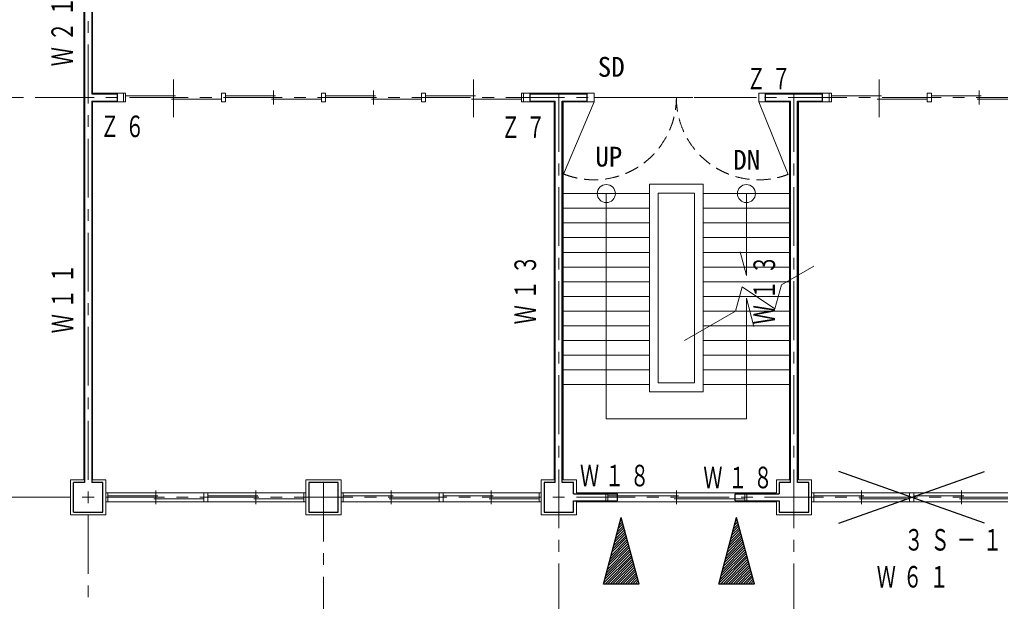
# Model space of a CAD drawing. Units: millimetres at full size, sheet at 1:200; details may follow other scales. Extents: x -55340 to 55340, y -38040 to 38040.
# Drawn here: x -38844 to -22170, y -21216 to -11321 of the extents above; entities that cross this region are included whole.
import ezdxf
from ezdxf.enums import TextEntityAlignment as Align

# ---------------------------------------------------------------- set-up
doc = ezdxf.new("R2010")
doc.units = ezdxf.units.MM
doc.header["$LTSCALE"] = 200
doc.linetypes.add('CHAIN1', pattern=[8, 5, -1, 1, -1])
doc.linetypes.add('DASHED1', pattern=[1.8, 1.2, -0.6])
for name, color, linetype, lineweight in [('0-0_補助線', 4, 'Continuous', 9), ('0-1_通り芯', 3, 'Continuous', 18), ('0-2_躯体', 4, 'Continuous', 9), ('0-5_建具(ｻｯｼ)', 4, 'Continuous', 9), ('0-A_寸法', 6, 'Continuous', 9), ('0-B_文字', 4, 'Continuous', 9), ('2-0_補助線', 2, 'Continuous', 25), ('2-2_躯体', 2, 'Continuous', 25), ('2-8_間仕切2', 2, 'Continuous', 25)]:
    doc.layers.add(name, color=color, linetype=linetype, lineweight=lineweight)
doc.layers.add('2-3_外壁', color=2, linetype='Continuous')
doc.styles.add('ＭＳ ゴシック', font='')
doc.styles.get('ＭＳ ゴシック').set_extended_font_data('MS Gothic')

msp = doc.modelspace()

# ---------------------------------------------------------------- linework, layer by layer
at = {"layer": '0-0_補助線', "color": 3, "lineweight": 18}
for p, q in [((-37753.5, -10745.6), (-37753.5, -19145.6)), ((-36228.5, -12981.6), (-36228.5, -12341)), ((-31128.5, -12981.6), (-31128.5, -12341)), ((-24228.5, -12981.6), (-24228.5, -12341)), ((-37078.5, -12570.6), (-37603.5, -12570.6)), ((-37043.5, -12619.9), (-36193.5, -12619.9)), ((-36263.5, -12671.3), (-35413.5, -12671.3)), ((-35343.5, -12720.6), (-35343.5, -12570.6)), ((-35343.5, -12619.9), (-34493.5, -12619.9)), ((-34563.5, -12671.3), (-33713.5, -12671.3)), ((-34528.5, -12763.5), (-34528.5, -12527.8)), ((-33713.5, -12570.6), (-33643.5, -12570.6)), ((-33713.5, -12720.6), (-33713.5, -12570.6)), ((-33643.5, -12619.9), (-32793.5, -12619.9)), ((-32863.5, -12671.3), (-32013.5, -12671.3)), ((-32828.5, -12763.5), (-32828.5, -12527.8)), ((-31943.5, -12720.6), (-31943.5, -12570.6)), ((-31943.5, -12619.9), (-31093.5, -12619.9)), ((-31163.5, -12671.3), (-30313.5, -12671.3)), ((-30278.5, -12570.6), (-30278.5, -12720.6)), ((-30278.5, -12570.6), (-29078.5, -12570.6)), ((-29078.5, -12570.6), (-29078.5, -12720.6)), ((-26278.5, -12570.6), (-25078.5, -12570.6)), ((-25078.5, -12570.6), (-25078.5, -12720.6)), ((-25043.5, -12619.9), (-24193.5, -12619.9)), ((-24263.5, -12671.3), (-23413.5, -12671.3)), ((-23343.5, -12720.6), (-23343.5, -12570.6)), ((-23343.5, -12619.9), (-22493.5, -12619.9)), ((-22563.5, -12671.3), (-21713.5, -12671.3)), ((-22528.5, -12763.5), (-22528.5, -12527.8)), ((-37043.5, -12720.6), (-37078.5, -12720.6)), ((-35413.5, -12720.6), (-35343.5, -12720.6)), ((-32013.5, -12720.6), (-31943.5, -12720.6)), ((-30313.5, -12720.6), (-30278.5, -12720.6)), ((-30278.5, -12720.6), (-29753.5, -12720.6)), ((-29753.5, -19145.6), (-29753.5, -12720.6)), ((-29603.5, -12720.6), (-29078.5, -12720.6)), ((-29603.5, -19145.6), (-29603.5, -12720.6)), ((-29078.5, -12720.6), (-29595.7, -13946.6)), ((-26278.5, -12720.6), (-25778.9, -13953.4)), ((-25753.5, -19145.6), (-25753.5, -12720.6)), ((-25043.5, -12720.6), (-25078.5, -12720.6)), ((-23413.5, -12720.6), (-23343.5, -12720.6)), ((-37378.5, -19145.6), (-37378.5, -19745.6)), ((-29978.5, -19145.6), (-29978.5, -19745.6)), ((-29753.5, -19145.6), (-29978.5, -19145.6)), ((-29378.5, -19145.6), (-29603.5, -19145.6)), ((-29378.5, -19370.6), (-29378.5, -19145.6)), ((-25753.5, -19145.6), (-25978.5, -19145.6)), ((-25978.5, -19370.6), (-25978.5, -19145.6)), ((-25603.5, -19145.6), (-25378.5, -19145.6)), ((-25378.5, -19145.6), (-25378.5, -19745.6)), ((-36528.5, -19563.5), (-36528.5, -19327.8)), ((-34828.5, -19563.5), (-34828.5, -19327.8)), ((-32528.5, -19563.5), (-32528.5, -19327.8)), ((-30828.5, -19563.5), (-30828.5, -19327.8)), ((-27678.5, -19563.5), (-27678.5, -19327.8)), ((-24528.5, -19563.5), (-24528.5, -19327.8)), ((-22828.5, -19563.5), (-22828.5, -19327.8)), ((-37343.5, -19370.6), (-37378.5, -19370.6)), ((-37343.5, -19520.6), (-37343.5, -19370.6)), ((-37343.5, -19419.9), (-36493.5, -19419.9)), ((-36563.5, -19471.3), (-35713.5, -19471.3)), ((-35713.5, -19370.6), (-35643.5, -19370.6)), ((-35713.5, -19520.6), (-35713.5, -19370.6)), ((-35643.5, -19419.9), (-34793.5, -19419.9)), ((-34863.5, -19471.3), (-34013.5, -19471.3)), ((-34013.5, -19370.6), (-33978.5, -19370.6)), ((-34013.5, -19520.6), (-34013.5, -19370.6)), ((-33343.5, -19370.6), (-33378.5, -19370.6)), ((-33343.5, -19520.6), (-33343.5, -19370.6)), ((-33343.5, -19419.9), (-32493.5, -19419.9)), ((-32563.5, -19471.3), (-31713.5, -19471.3)), ((-31713.5, -19370.6), (-31643.5, -19370.6)), ((-31713.5, -19520.6), (-31713.5, -19370.6)), ((-31643.5, -19419.9), (-30793.5, -19419.9)), ((-30863.5, -19471.3), (-30013.5, -19471.3)), ((-28878.5, -19370.6), (-29378.5, -19370.6)), ((-28843.5, -19370.6), (-28878.5, -19370.6)), ((-28843.5, -19520.6), (-28843.5, -19370.6)), ((-28843.5, -19419.9), (-27643.5, -19419.9)), ((-27713.5, -19471.3), (-26513.5, -19471.3)), ((-26478.5, -19370.6), (-25978.5, -19370.6)), ((-25343.5, -19370.6), (-25378.5, -19370.6)), ((-25343.5, -19520.6), (-25343.5, -19370.6)), ((-25343.5, -19419.9), (-24493.5, -19419.9)), ((-24563.5, -19471.3), (-23713.5, -19471.3)), ((-23643.5, -19520.6), (-23643.5, -19370.6)), ((-23643.5, -19419.9), (-22793.5, -19419.9)), ((-22863.5, -19471.3), (-22013.5, -19471.3)), ((-37343.5, -19520.6), (-37378.5, -19520.6)), ((-34013.5, -19520.6), (-33978.5, -19520.6)), ((-33343.5, -19520.6), (-33378.5, -19520.6)), ((-30013.5, -19520.6), (-29978.5, -19520.6)), ((-29378.5, -19745.6), (-29378.5, -19520.6)), ((-28843.5, -19520.6), (-28878.5, -19520.6)), ((-26513.5, -19520.6), (-26478.5, -19520.6)), ((-25978.5, -19745.6), (-25978.5, -19520.6)), ((-25343.5, -19520.6), (-25378.5, -19520.6)), ((-23713.5, -19520.6), (-23643.5, -19520.6)), ((-37978.5, -19745.6), (-37378.5, -19745.6)), ((-29378.5, -19745.6), (-29978.5, -19745.6)), ((-25378.5, -19745.6), (-25978.5, -19745.6))]:
    msp.add_line(p, q, dxfattribs=at)
at = {"layer": '0-0_補助線', "color": 3, "linetype": 'DASHED1', "lineweight": 18}
msp.add_line((-29078.5, -12645.6), (-26278.5, -12645.6), dxfattribs=at)
at = {"layer": '0-0_補助線'}
for p, q in [((-28135.5, -17649.8), (-28135.5, -14119.9)), ((-28135.5, -14119.9), (-27221.5, -14119.9)), ((-28135.5, -14119.9), (-27985.5, -14119.9)), ((-27221.5, -14119.9), (-27221.5, -17649.8)), ((-28135.5, -14279.1), (-29603.5, -14279.1)), ((-27985.5, -17499.8), (-27985.5, -14269.9)), ((-25753.5, -14279.1), (-27221.5, -14279.1)), ((-26487.5, -15674.1), (-26487.5, -14279.1)), ((-28135.5, -14529.1), (-29603.5, -14529.1)), ((-25753.5, -14529.1), (-27221.5, -14529.1)), ((-28135.5, -14779.1), (-29603.5, -14779.1)), ((-25753.5, -14779.1), (-27221.5, -14779.1)), ((-28135.5, -15029.1), (-29603.5, -15029.1)), ((-25753.5, -15029.1), (-27221.5, -15029.1)), ((-28135.5, -15279.1), (-29603.5, -15279.1)), ((-25753.5, -15279.1), (-27221.5, -15279.1)), ((-28135.5, -15529.1), (-29603.5, -15529.1)), ((-25753.5, -15529.1), (-27221.5, -15529.1)), ((-28135.5, -15779.1), (-29603.5, -15779.1)), ((-25753.5, -15779.1), (-27221.5, -15779.1)), ((-28135.5, -16029.1), (-29603.5, -16029.1)), ((-25753.5, -16029.1), (-27221.5, -16029.1)), ((-26487.5, -18109.4), (-26487.5, -16060.1)), ((-28135.5, -16279.1), (-29603.5, -16279.1)), ((-25753.5, -16279.1), (-27221.5, -16279.1)), ((-28135.5, -16529.1), (-29603.5, -16529.1)), ((-25753.5, -16529.1), (-27221.5, -16529.1)), ((-28135.5, -16779.1), (-29603.5, -16779.1)), ((-25753.5, -16779.1), (-27221.5, -16779.1)), ((-28135.5, -17029.1), (-29603.5, -17029.1)), ((-25753.5, -17029.1), (-27221.5, -17029.1)), ((-28135.5, -17279.1), (-29603.5, -17279.1)), ((-25753.5, -17279.1), (-27221.5, -17279.1)), ((-27985.5, -17499.8), (-27371.5, -17499.8)), ((-28135.5, -17529.1), (-29603.5, -17529.1)), ((-28135.5, -17649.8), (-27221.5, -17649.8)), ((-25753.5, -17529.1), (-27221.5, -17529.1))]:
    msp.add_line(p, q, dxfattribs=at)
at = {"layer": '0-0_補助線', "color": 3, "lineweight": 18}
for points in [[(-37753.5, -10745.6), (-37978.5, -10745.6), (-37978.5, -10145.6), (-37378.5, -10145.6), (-37378.5, -10745.6), (-37603.5, -10745.6), (-37603.5, -12570.6)], [(-37078.5, -12570.6), (-37078.5, -12720.6), (-37603.5, -12720.6), (-37603.5, -19145.6), (-37378.5, -19145.6)], [(-37043.5, -12720.6), (-37043.5, -12570.6), (-37078.5, -12570.6)], [(-35413.5, -12720.6), (-35413.5, -12570.6), (-35343.5, -12570.6)], [(-33713.5, -12720.6), (-33643.5, -12720.6), (-33643.5, -12570.6)], [(-32013.5, -12720.6), (-32013.5, -12570.6), (-31943.5, -12570.6)], [(-30313.5, -12720.6), (-30313.5, -12570.6), (-30278.5, -12570.6)], [(-26278.5, -12570.6), (-26278.5, -12720.6), (-25753.5, -12720.6)], [(-25043.5, -12720.6), (-25043.5, -12570.6), (-25078.5, -12570.6)], [(-23413.5, -12720.6), (-23413.5, -12570.6), (-23343.5, -12570.6)], [(-25603.5, -19145.6), (-25603.5, -12720.6), (-25078.5, -12720.6)], [(-37978.5, -19745.6), (-37978.5, -19145.6), (-37753.5, -19145.6)], [(-35713.5, -19520.6), (-35643.5, -19520.6), (-35643.5, -19370.6)], [(-31713.5, -19520.6), (-31643.5, -19520.6), (-31643.5, -19370.6)], [(-30013.5, -19520.6), (-30013.5, -19370.6), (-29978.5, -19370.6)], [(-28878.5, -19370.6), (-28878.5, -19520.6), (-29378.5, -19520.6)], [(-26513.5, -19520.6), (-26513.5, -19370.6), (-26478.5, -19370.6)], [(-26478.5, -19370.6), (-26478.5, -19520.6), (-25978.5, -19520.6)], [(-23713.5, -19520.6), (-23713.5, -19370.6), (-23643.5, -19370.6)]]:
    msp.add_lwpolyline(points, dxfattribs=at)
at = {"layer": '0-0_補助線'}
for points in [[(-28869.5, -14279.1), (-28869.5, -18109.4), (-26487.5, -18109.4)], [(-27985.5, -14269.9), (-27371.5, -14269.9), (-27371.5, -17499.8)]]:
    msp.add_lwpolyline(points, dxfattribs=at)
at = {"layer": '0-0_補助線', "color": 3, "lineweight": 18}
msp.add_lwpolyline([(-33378.5, -19145.6), (-33378.5, -19745.6), (-33978.5, -19745.6), (-33978.5, -19145.6)], close=True, dxfattribs=at)
at = {"layer": '0-0_補助線'}
for centre in [(-28869.5, -14279.1), (-26487.5, -14279.1)]:
    msp.add_circle(centre, 153.6, dxfattribs=at)
at = {"layer": '0-0_補助線', "color": 3, "linetype": 'DASHED1', "lineweight": 18}
for centre, start, end in [((-29078.5, -12645.6), 248.3187, 0), ((-26278.5, -12645.6), 180, 290.90559)]:
    msp.add_arc(centre, 1400, start, end, dxfattribs=at)
at = {"layer": '0-1_通り芯', "color": 4, "linetype": 'CHAIN1', "lineweight": 9}
for p, q in [((-37678.5, -10145.6), (-37678.5, -28254.4)), ((29621.5, -12645.6), (-43658.8, -12645.6)), ((-29678.5, -12570.6), (-29678.5, -26540.7)), ((-25678.5, -12570.6), (-25678.5, -27016.2)), ((-33678.5, -19195.6), (-33678.5, -26540.7)), ((19621.5, -19445.6), (-45158.8, -19445.6))]:
    msp.add_line(p, q, dxfattribs=at)
at = {"layer": '0-2_躯体'}
for p, q in [((-25891, -15829.4), (-25339.6, -15512.3)), ((-27539, -16777), (-26671.2, -16278))]:
    msp.add_line(p, q, dxfattribs=at)
msp.add_lwpolyline([(-26671.2, -16278), (-26560.7, -15868.4), (-26001.5, -16239), (-25891, -15829.4)], dxfattribs=at)
at = {"layer": '0-5_建具(ｻｯｼ)'}
for p, q in [((-37343.5, -19370.6), (-34013.5, -19370.6)), ((-33343.5, -19370.6), (-30013.5, -19370.6)), ((-28843.5, -19370.6), (-26513.5, -19370.6)), ((-25343.5, -19370.6), (-22013.5, -19370.6)), ((-34013.5, -19520.6), (-37343.5, -19520.6)), ((-30013.5, -19520.6), (-33343.5, -19520.6)), ((-26513.5, -19520.6), (-28843.5, -19520.6)), ((-22013.5, -19520.6), (-25343.5, -19520.6))]:
    msp.add_line(p, q, dxfattribs=at)
at = {"layer": '0-A_寸法', "color": 4}
for p, q in [((-26596, -15269.2), (-26487.5, -15674.1)), ((-26487.5, -16060.1), (-26359, -16539.7))]:
    msp.add_line(p, q, dxfattribs=at)
at = {"layer": '2-0_補助線'}
for p, q in [((-22441.7, -19885), (-24915.3, -19006.2)), ((-24915.3, -19885), (-22441.7, -19006.2))]:
    msp.add_line(p, q, dxfattribs=at)
at = {"layer": '2-2_躯体'}
for p, q in [((-37738.5, -10695.6), (-37738.5, -19195.6)), ((-37178.5, -12705.6), (-37178.5, -12585.6)), ((-30163.5, -12705.6), (-30163.5, -12585.6)), ((-30163.5, -12585.6), (-29193.5, -12585.6)), ((-29193.5, -12705.6), (-29193.5, -12585.6)), ((-26163.5, -12705.6), (-26163.5, -12585.6)), ((-26163.5, -12585.6), (-25193.5, -12585.6)), ((-25193.5, -12705.6), (-25193.5, -12585.6)), ((-37618.5, -12705.6), (-37618.5, -19195.6)), ((-37618.5, -12705.6), (-37178.5, -12705.6)), ((-30163.5, -12705.6), (-29738.5, -12705.6)), ((-29738.5, -19195.6), (-29738.5, -12705.6)), ((-26163.5, -12705.6), (-25738.5, -12705.6)), ((-25738.5, -19195.6), (-25738.5, -12705.6)), ((-37928.5, -19695.6), (-37928.5, -19195.6)), ((-37738.5, -19195.6), (-37928.5, -19195.6)), ((-37428.5, -19195.6), (-37618.5, -19195.6)), ((-29738.5, -19195.6), (-29928.5, -19195.6)), ((-29428.5, -19195.6), (-29618.5, -19195.6)), ((-29428.5, -19385.6), (-29428.5, -19195.6)), ((-25738.5, -19195.6), (-25928.5, -19195.6)), ((-25928.5, -19195.6), (-25928.5, -19385.6)), ((-25428.5, -19195.6), (-25618.5, -19195.6)), ((-29428.5, -19385.6), (-28678.5, -19385.6)), ((-29428.5, -19695.6), (-29428.5, -19505.6)), ((-26678.5, -19385.6), (-25928.5, -19385.6)), ((-26678.5, -19505.6), (-26678.5, -19385.6)), ((-26678.5, -19505.6), (-25928.5, -19505.6)), ((-25928.5, -19505.6), (-25928.5, -19695.6))]:
    msp.add_line(p, q, dxfattribs=at)
for points in [[(-37618.5, -10695.6), (-37618.5, -12585.6), (-37178.5, -12585.6)], [(-29618.5, -19195.6), (-29618.5, -12705.6), (-29193.5, -12705.6)], [(-25618.5, -19195.6), (-25618.5, -12705.6), (-25193.5, -12705.6)], [(-37928.5, -19695.6), (-37428.5, -19695.6), (-37428.5, -19195.6)], [(-29928.5, -19195.6), (-29928.5, -19695.6), (-29428.5, -19695.6)], [(-25928.5, -19695.6), (-25428.5, -19695.6), (-25428.5, -19195.6)], [(-29428.5, -19505.6), (-28678.5, -19505.6), (-28678.5, -19385.6)]]:
    msp.add_lwpolyline(points, dxfattribs=at)
msp.add_lwpolyline([(-33928.5, -19695.6), (-33428.5, -19695.6), (-33428.5, -19195.6), (-33928.5, -19195.6)], close=True, dxfattribs=at)
at = {"layer": '2-8_間仕切2'}
for p, q in [((-28918.5, -20920.3), (-28615.8, -19790.4)), ((-28605.1, -19830.3), (-28634.2, -19859.4)), ((-28614.1, -19796.8), (-28618.7, -19801.5)), ((-28313, -20920.3), (-28615.8, -19790.4)), ((-26956.2, -20920.3), (-26653.4, -19790.4)), ((-26642.8, -19830.3), (-26671.9, -19859.4)), ((-26651.7, -19796.8), (-26656.4, -19801.5)), ((-26350.7, -20920.3), (-26653.4, -19790.4)), ((-28560.3, -19997.6), (-28711.9, -20149.2)), ((-28569.2, -19964.1), (-28696.4, -20091.2)), ((-28578.2, -19930.6), (-28680.8, -20033.3)), ((-28587.2, -19897.2), (-28665.3, -19975.3)), ((-28596.1, -19863.7), (-28649.8, -19917.4)), ((-26597.9, -19997.6), (-26749.6, -20149.2)), ((-26606.9, -19964.1), (-26734, -20091.2)), ((-26615.9, -19930.6), (-26718.5, -20033.3)), ((-26624.8, -19897.2), (-26703, -19975.3)), ((-26633.8, -19863.7), (-26687.4, -19917.4)), ((-28515.4, -20164.9), (-28789.5, -20439)), ((-28524.4, -20131.4), (-28774, -20381)), ((-28533.4, -20097.9), (-28758.5, -20323.1)), ((-28542.3, -20064.5), (-28743, -20265.1)), ((-28551.3, -20031), (-28727.4, -20207.1)), ((-26553.1, -20164.9), (-26827.2, -20439)), ((-26562.1, -20131.4), (-26811.7, -20381)), ((-26571, -20097.9), (-26796.1, -20323.1)), ((-26580, -20064.5), (-26780.6, -20265.1)), ((-26589, -20031), (-26765.1, -20207.1)), ((-28470.6, -20332.2), (-28867.2, -20728.7)), ((-28479.6, -20298.7), (-28851.7, -20670.8)), ((-28488.5, -20265.2), (-28836.1, -20612.8)), ((-28497.5, -20231.8), (-28820.6, -20554.9)), ((-28506.5, -20198.3), (-28805.1, -20496.9)), ((-26508.3, -20332.2), (-26904.9, -20728.7)), ((-26517.2, -20298.7), (-26889.3, -20670.8)), ((-26526.2, -20265.2), (-26873.8, -20612.8)), ((-26535.2, -20231.8), (-26858.3, -20554.9)), ((-26544.1, -20198.3), (-26842.7, -20496.9)), ((-28443.7, -20432.5), (-28913.8, -20902.6)), ((-28452.7, -20399.1), (-28898.2, -20844.7)), ((-28434.7, -20466), (-28889, -20920.3)), ((-28461.6, -20365.6), (-28882.7, -20786.7)), ((-28425.8, -20499.5), (-28846.6, -20920.3)), ((-26481.4, -20432.5), (-26951.4, -20902.6)), ((-26490.3, -20399.1), (-26935.9, -20844.7)), ((-26472.4, -20466), (-26926.7, -20920.3)), ((-26499.3, -20365.6), (-26920.4, -20786.7)), ((-26463.4, -20499.5), (-26884.3, -20920.3)), ((-28416.8, -20532.9), (-28804.2, -20920.3)), ((-28407.8, -20566.4), (-28761.8, -20920.3)), ((-28398.9, -20599.8), (-28719.3, -20920.3)), ((-28389.9, -20633.3), (-28676.9, -20920.3)), ((-28380.9, -20666.8), (-28634.5, -20920.3)), ((-26454.5, -20532.9), (-26841.8, -20920.3)), ((-26445.5, -20566.4), (-26799.4, -20920.3)), ((-26436.5, -20599.8), (-26757, -20920.3)), ((-26427.6, -20633.3), (-26714.6, -20920.3)), ((-26418.6, -20666.8), (-26672.1, -20920.3)), ((-28372, -20700.2), (-28592, -20920.3)), ((-28363, -20733.7), (-28549.6, -20920.3)), ((-28354, -20767.2), (-28507.2, -20920.3)), ((-28345.1, -20800.6), (-28464.8, -20920.3)), ((-28336.1, -20834.1), (-28422.3, -20920.3)), ((-26409.6, -20700.2), (-26629.7, -20920.3)), ((-26400.7, -20733.7), (-26587.3, -20920.3)), ((-26391.7, -20767.2), (-26544.9, -20920.3)), ((-26382.7, -20800.6), (-26502.4, -20920.3)), ((-26373.8, -20834.1), (-26460, -20920.3)), ((-28313, -20920.3), (-28918.5, -20920.3)), ((-28327.1, -20867.5), (-28379.9, -20920.3)), ((-28318.2, -20901), (-28337.5, -20920.3)), ((-26350.7, -20920.3), (-26956.2, -20920.3)), ((-26364.8, -20867.5), (-26417.6, -20920.3)), ((-26355.9, -20901), (-26375.2, -20920.3))]:
    msp.add_line(p, q, dxfattribs=at)

# ---------------------------------------------------------------- texts
at = {"layer": '0-B_文字', "color": 2, "style": 'ＭＳ ゴシック'}
for s, p in [('SD', (-29015.8, -12394.1)), ('UP', (-29056.7, -13921.1)), ('DN', (-26711.8, -13975.6))]:
    msp.add_text(s, height=337.2, dxfattribs=at).set_placement(p, align=Align.BOTTOM_LEFT)
at = {"layer": '2-0_補助線', "char_height": 366.6, "attachment_point": 7, "style": 'ＭＳ ゴシック'}
for s, insert in [('\\T1.37;\\W0.65;３Ｓ－１', (-23802.1, -20358.2)), ('\\T1.38;\\W0.65;Ｗ６１', (-24271.7, -20985.8))]:
    msp.add_mtext(s, dxfattribs=dict(at, insert=insert))
at = {"layer": '2-3_外壁', "char_height": 366.6, "attachment_point": 7, "rotation": 90, "style": 'ＭＳ ゴシック'}
for s, insert in [('\\T1.31;\\W0.65;Ｗ２１', (-37936.5, -12114)), ('\\T1.31;\\W0.65;Ｗ１３', (-30057.8, -16503)), ('\\T1.31;\\W0.65;Ｗ１３', (-25994.4, -16503)), ('\\T1.31;\\W0.65;Ｗ１１', (-37931.1, -16655.4))]:
    msp.add_mtext(s, dxfattribs=dict(at, insert=insert))
at = {"layer": '2-3_外壁', "char_height": 366.6, "attachment_point": 7, "style": 'ＭＳ ゴシック'}
for s, insert in [('\\T1.31;\\W0.65;Ｚ７', (-26484.4, -12508.5)), ('\\T1.31;\\W0.65;Ｚ６', (-37473.8, -13325.2)), ('\\T1.31;\\W0.65;Ｚ７', (-30659.2, -13332.2)), ('\\T1.31;\\W0.65;Ｗ１８', (-29316.6, -19265.6)), ('\\T1.31;\\W0.65;Ｗ１８', (-27219.7, -19297.9))]:
    msp.add_mtext(s, dxfattribs=dict(at, insert=insert))

doc.saveas('drawing.dxf')
